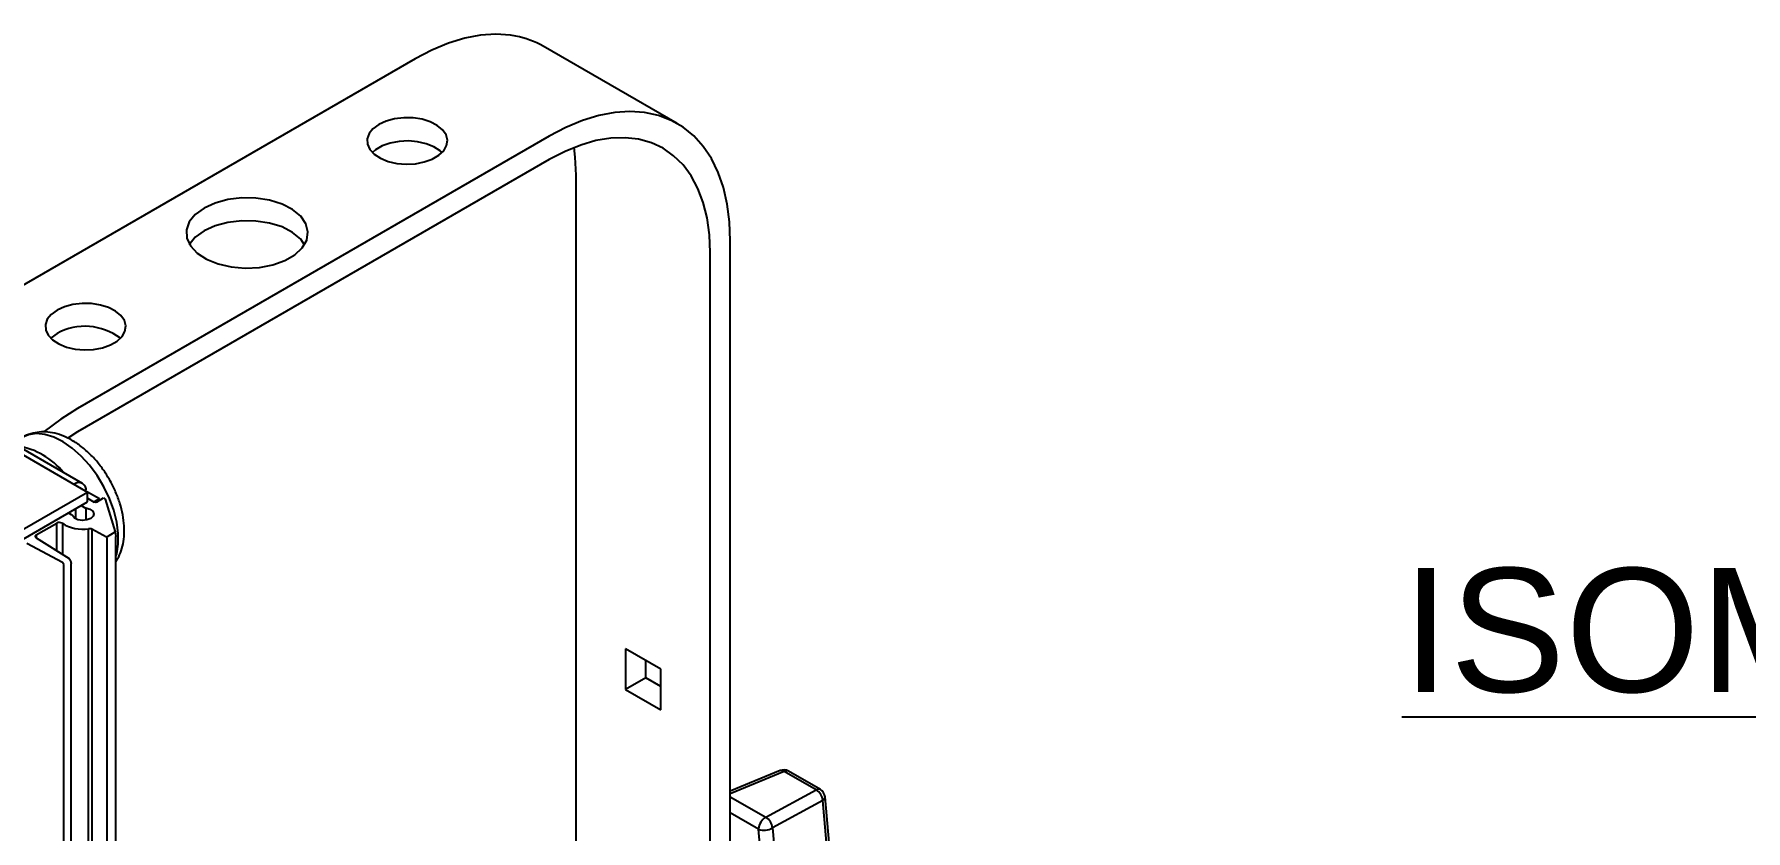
# Model space of a CAD drawing. Header units: inches. Extents: x 1 to 63.1, y 0.7 to 40.3.
# Drawn here: x 19.84 to 26.75, y 37.13 to 40.35 of the extents above; entities that cross this region are included whole.
import ezdxf
from ezdxf.enums import TextEntityAlignment as Align

# ---------------------------------------------------------------- set-up
doc = ezdxf.new("R2010")
doc.units = ezdxf.units.IN
doc.header["$MEASUREMENT"] = 0
doc.layers.add('DIM', color=1, linetype='Continuous')
doc.layers.add('OBJECT', color=7, linetype='Continuous')
doc.styles.add('Arial', font='arial.ttf')

msp = doc.modelspace()

# ---------------------------------------------------------------- linework, layer by layer
at = {"layer": 'OBJECT'}
for p, q in [((22.4398, 39.9885, 1.1656), (21.8985, 40.3009, 1.1656)), ((21.3818, 40.2498, 1.1656), (19.4766, 39.1499, 1.1656)), ((17.5923, 39.9245, 1.1656), (20.0582, 38.5009, 1.1656)), ((20.0382, 38.5356, 1.1656), (17.6805, 39.8966, 1.1656)), ((21.923, 39.9373, 1.1656), (20.0178, 38.8375, 1.1656)), ((21.923, 39.8433, 1.1656), (20.0178, 38.7435, 1.1656)), ((22.0312, 36.3117, 1.1656), (22.0312, 39.7807, 1.1656)), ((22.5725, 36.0523, 1.1656), (22.5725, 39.4682, 1.1656)), ((22.6539, 36.0053, 1.1656), (22.6539, 39.5152, 1.1656)), ((19.0672, 37.9288, 1.1656), (20.0582, 38.5009, 1.1656)), ((20.0582, 38.4609, 1.1656), (20.0582, 38.5009, 1.1656)), ((20.1064, 38.4731, 1.1656), (20.0582, 38.5009, 1.1656)), ((19.0672, 37.8888, 1.1656), (20.0582, 38.4609, 1.1656)), ((20.0101, 38.4331, 1.1656), (20.0101, 38.3932, 1.1656)), ((20.0328, 38.4463, 1.1656), (20.046, 38.4386, 1.1656)), ((20.0515, 38.4368, 1.1656), (20.0515, 38.3873, 1.1656)), ((20.0582, 38.4766, 1.1656), (20.0858, 38.4606, 1.1656)), ((20.1064, 38.4731, 1.1656), (20.0853, 38.4609, 1.1656)), ((20.0945, 38.4606, 1.1656), (20.1226, 38.4769, 1.1656)), ((20.1064, 38.4731, 1.1656), (20.1064, 38.4675, 1.1656)), ((20.1226, 38.4769, 1.1656), (20.1301, 38.4726, 1.1656)), ((20.1301, 38.4726, 1.1656), (20.1707, 38.3397, 1.1656)), ((19.8516, 38.3279, 1.1656), (19.9339, 38.3754, 1.1656)), ((19.9339, 38.264, 1.1656), (19.9339, 38.3754, 1.1656)), ((19.9568, 38.3746, 1.1656), (19.9568, 38.2496, 1.1656)), ((19.994, 38.4087, 1.1656), (19.9808, 38.4163, 1.1656)), ((19.9576, 38.2166, 1.1656), (19.813, 38.2936, 1.1656)), ((19.8512, 38.3157, 1.1656), (19.9846, 38.2322, 1.1656)), ((19.8516, 38.3279, 1.1656), (19.8516, 38.3154, 1.1656)), ((20.0628, 34.845, 1.1656), (20.0628, 38.3525, 1.1656)), ((20.1351, 38.3191, 1.1656), (20.0765, 38.3504, 1.1656)), ((20.0765, 38.3504, 1.1656), (20.0765, 34.8429, 1.1656)), ((20.1351, 38.3191, 1.1656), (20.1707, 38.3397, 1.1656)), ((20.1378, 38.3147, 1.1656), (20.1351, 38.3191, 1.1656)), ((20.1378, 34.8132, 1.1656), (20.1378, 38.3147, 1.1656)), ((20.1707, 38.3397, 1.1656), (20.1732, 38.3218, 1.1656)), ((20.1734, 34.8337, 1.1656), (20.1734, 38.3218, 1.1656)), ((19.9846, 38.2322, 1.1656), (19.9891, 38.224, 1.1656)), ((19.9891, 38.224, 1.1656), (19.9923, 38.2125, 1.1656)), ((19.9624, 38.2086, 1.1656), (19.9576, 38.2166, 1.1656)), ((19.9624, 34.7119, 1.1656), (19.9624, 38.2086, 1.1656)), ((19.9923, 34.7292, 1.1656), (19.9923, 38.2125, 1.1656)), ((22.3729, 37.7855, 1.1656), (22.2309, 37.8675, 1.1656)), ((22.2309, 37.8675, 1.1656), (22.2309, 37.7035, 1.1656)), ((22.3123, 37.7505, 1.1656), (22.3123, 37.8205, 1.1656)), ((22.3123, 37.7505, 1.1656), (22.2309, 37.7035, 1.1656)), ((22.3729, 37.7155, 1.1656), (22.3123, 37.7505, 1.1656)), ((22.3729, 37.6215, 1.1656), (22.3729, 37.7855, 1.1656)), ((22.2309, 37.7035, 1.1656), (22.3729, 37.6215, 1.1656)), ((22.8547, 37.376, 1.1656), (22.6539, 37.2924, 1.1656)), ((22.8718, 37.3731, 1.1656), (22.6539, 37.2825, 1.1656)), ((23.0008, 37.2986, 1.1656), (22.8718, 37.3731, 1.1656)), ((23.0176, 37.2993, 1.1656), (22.8885, 37.3738, 1.1656)), ((22.6539, 37.2708, 1.1656), (22.7975, 37.1879, 1.1656)), ((22.7975, 37.1879, 1.1656), (23.0008, 37.2986, 1.1656)), ((23.0272, 37.2551, 1.1656), (22.8238, 37.1445, 1.1656)), ((23.0801, 36.6705, 1.1656), (23.0272, 37.2551, 1.1656)), ((23.0895, 36.685, 1.1656), (23.0366, 37.2696, 1.1656)), ((22.768, 37.1398, 1.1656), (22.6539, 37.2057, 1.1656)), ((22.8104, 36.6726, 1.1656), (22.768, 37.1398, 1.1656)), ((22.8238, 37.1445, 1.1656), (22.8759, 36.5697, 1.1656))]:
    msp.add_line(p, q, dxfattribs=at)
at = {"layer": 'OBJECT', "elevation": 1.1656, "flags": 128}
for points in [[(21.7877, 40.3409), (21.7665, 40.3455), (21.7075, 40.3493), (21.6458, 40.3452), (21.5818, 40.333), (21.5161, 40.3129), (21.4492, 40.2851), (21.3818, 40.2498)], [(22.6539, 39.5152), (22.6508, 39.5913), (22.6414, 39.6631), (22.626, 39.7301), (22.6045, 39.7916), (22.5773, 39.8472), (22.5444, 39.8964), (22.5063, 39.9386), (22.4631, 39.9737), (22.4154, 40.0013), (22.3635, 40.0211), (22.3078, 40.033), (22.2488, 40.0369), (22.187, 40.0327), (22.123, 40.0206), (22.0573, 40.0005), (21.9904, 39.9726), (21.923, 39.9373)], [(21.2343, 39.9849), (21.2109, 39.9678), (21.195, 39.9481), (21.1873, 39.9267), (21.1884, 39.905), (21.1982, 39.8839), (21.2161, 39.8647), (21.2412, 39.8485), (21.2721, 39.836), (21.3072, 39.8279), (21.3446, 39.8247), (21.3822, 39.8266), (21.418, 39.8335), (21.4501, 39.8449), (21.4768, 39.8604), (21.4966, 39.8789), (21.5085, 39.8996), (21.5118, 39.9213), (21.5063, 39.9429), (21.4924, 39.9631), (21.4707, 39.981), (21.4425, 39.9954), (21.4093, 40.0058), (21.3729, 40.0114), (21.3351, 40.0121), (21.2982, 40.0077), (21.2639, 39.9984), (21.2343, 39.9849)], [(21.49, 39.8716), (21.4825, 39.8784), (21.4574, 39.8947), (21.4264, 39.9072), (21.3914, 39.9152), (21.354, 39.9184), (21.3164, 39.9165), (21.2806, 39.9096), (21.2485, 39.8982), (21.2218, 39.8828), (21.2086, 39.8716)], [(22.5725, 39.4682), (22.5694, 39.54), (22.56, 39.6074), (22.5445, 39.6698), (22.523, 39.7267), (22.4958, 39.7775), (22.463, 39.8217), (22.4251, 39.8589), (22.3823, 39.8888), (22.335, 39.9109), (22.2838, 39.9252), (22.2292, 39.9315), (22.1715, 39.9297), (22.1115, 39.9199), (22.0497, 39.902), (21.9867, 39.8764), (21.923, 39.8433)], [(22.0312, 39.7807), (22.0281, 39.8524), (22.0234, 39.8923)], [(20.5289, 39.6472), (20.4935, 39.6213), (20.4694, 39.5915), (20.4579, 39.5592), (20.4595, 39.5263), (20.4743, 39.4944), (20.5014, 39.4654), (20.5393, 39.4408), (20.5861, 39.4219), (20.6391, 39.4098), (20.6956, 39.405), (20.7525, 39.4079), (20.8066, 39.4182), (20.8552, 39.4355), (20.8956, 39.4588), (20.9255, 39.4869), (20.9435, 39.5181), (20.9485, 39.551), (20.9402, 39.5836), (20.9191, 39.6142), (20.8864, 39.6412), (20.8438, 39.6631), (20.7935, 39.6787), (20.7384, 39.6872), (20.6813, 39.6882), (20.6254, 39.6815), (20.5737, 39.6676), (20.5289, 39.6472)], [(20.5289, 39.5552), (20.4935, 39.5293), (20.4694, 39.4994)], [(20.9337, 39.501), (20.9191, 39.5222), (20.8864, 39.5492), (20.8438, 39.5711), (20.7935, 39.5867), (20.7384, 39.5952), (20.6813, 39.5962), (20.6254, 39.5895), (20.5737, 39.5756), (20.5289, 39.5552)], [(19.9354, 39.235), (19.912, 39.218), (19.896, 39.1982), (19.8884, 39.1769), (19.8895, 39.1551), (19.8992, 39.134), (19.9171, 39.1149), (19.9422, 39.0986), (19.9732, 39.0861), (20.0082, 39.078), (20.0456, 39.0749), (20.0832, 39.0768), (20.119, 39.0836), (20.1512, 39.0951), (20.1778, 39.1105), (20.1977, 39.129), (20.2095, 39.1497), (20.2128, 39.1714), (20.2074, 39.193), (20.1934, 39.2132), (20.1718, 39.2311), (20.1436, 39.2456), (20.1103, 39.2559), (20.0739, 39.2615), (20.0362, 39.2622), (19.9992, 39.2578), (19.965, 39.2486), (19.9354, 39.235)], [(19.9354, 39.141), (19.912, 39.124), (19.9096, 39.1217)], [(20.0178, 38.8375), (19.9504, 38.795), (19.8835, 38.7456), (19.8812, 38.7436)], [(20.1734, 38.2412), (20.1764, 38.252), (20.1825, 38.2909), (20.1825, 38.3337), (20.1764, 38.3796), (20.1645, 38.4271), (20.147, 38.475), (20.1244, 38.5221), (20.0973, 38.567), (20.0664, 38.6087), (20.0326, 38.6459), (19.9968, 38.6778), (19.9598, 38.7033), (19.9227, 38.7219), (19.8866, 38.7331), (19.8522, 38.7366), (19.8207, 38.7322), (19.7952, 38.7215)], [(20.0178, 38.7435), (19.9788, 38.7188)], [(20.0515, 38.4368), (20.068, 38.432), (20.0796, 38.4237), (20.0844, 38.4134), (20.0816, 38.4029), (20.0715, 38.3939), (20.056, 38.3881), (20.0377, 38.3865), (20.0199, 38.3892), (20.0055, 38.396), (19.9972, 38.4055)]]:
    msp.add_lwpolyline(points, dxfattribs=at)
at = {"layer": 'OBJECT'}
for centre, radius, start, end in [((21.7212, 39.9921, 1.1656), 0.3561, 60.1372, 79.20592), ((20.0483, 38.9348, 1.1656), 0.2352, 52.6344, 118.70342), ((19.7296, 38.391, 1.1656), 0.2991, 39.14048, 80.8649), ((20.0229, 38.5091, 1.1656), 0.0297, 350.78601, 129.2033), ((20.0537, 38.4526, 1.1656), 0.016, 241.11866, 262.10628), ((20.0902, 38.469, 1.1656), 0.00941, 242.61083, 297.38869), ((19.9446, 38.3551, 1.1656), 0.023, 58.05682, 117.84473), ((20.0389, 38.5036, 1.1656), 0.1529, 237.49377, 278.96974), ((19.9905, 38.402, 1.1656), 0.0075, 27.47615, 62.37803), ((19.8539, 38.3217, 1.1656), 0.00662, 110.27042, 245.76132), ((20.0661, 38.3291, 1.1656), 0.0237, 64.1096, 98.12078), ((22.8694, 37.3406, 1.1656), 0.0383, 60.00269, 112.58609), ((22.8605, 37.3585, 1.1656), 0.0184, 52.58401, 108.48904), ((22.8808, 37.3578, 1.1656), 0.0178, 64.10587, 120.34606), ((23.0098, 37.2832, 1.1656), 0.0178, 64.10587, 120.34606), ((22.9742, 37.2527, 1.1656), 0.0531, 2.60483, 59.86117), ((22.9985, 37.2661, 1.1656), 0.0383, 5.17711, 60.00269), ((23.0206, 37.2697, 1.1656), 0.016, 294.31629, 359.56363), ((22.8259, 37.1375, 1.1656), 0.0579, 119.42044, 177.69142), ((22.7708, 37.142, 1.1656), 0.0531, 2.60483, 59.86117), ((22.7911, 37.2003, 1.1656), 0.0648, 249.15254, 300.36301)]:
    msp.add_arc(centre, radius, start, end, dxfattribs=at)
msp.add_open_spline([(20.1734, 38.2201, 1.1656), (20.1786, 38.2288, 1.1656), (20.19, 38.2479, 1.1656), (20.2006, 38.2821, 1.1656), (20.2069, 38.3213, 1.1656), (20.2071, 38.3641, 1.1656), (20.2014, 38.4093, 1.1656), (20.1898, 38.4554, 1.1656), (20.1728, 38.5013, 1.1656), (20.151, 38.5458, 1.1656), (20.1248, 38.588, 1.1656), (20.0947, 38.627, 1.1656), (20.0612, 38.662, 1.1656), (20.0248, 38.6921, 1.1656), (19.9859, 38.7165, 1.1656), (19.9466, 38.7334, 1.1656), (19.9084, 38.7425, 1.1656), (19.8724, 38.7446, 1.1656), (19.8373, 38.7394, 1.1656), (19.8107, 38.7311, 1.1656), (19.7974, 38.7221, 1.1656), (19.7943, 38.72, 1.1656)], degree=3, knots=[0, 0, 0, 0, 0.042556, 0.093821, 0.147508, 0.203434, 0.260682, 0.318154, 0.375408, 0.432459, 0.489485, 0.546696, 0.604302, 0.662564, 0.721669, 0.781496, 0.83384, 0.883846, 0.931974, 0.983897, 1, 1, 1, 1], dxfattribs=at)

# ---------------------------------------------------------------- texts
at = {"layer": 'DIM', "style": 'Arial'}
msp.add_text('%%UISOMETRIC VIEW', height=0.5, dxfattribs=at).set_placement((28.2952, 37.6936), align=Align.CENTER)

doc.saveas('drawing.dxf')
